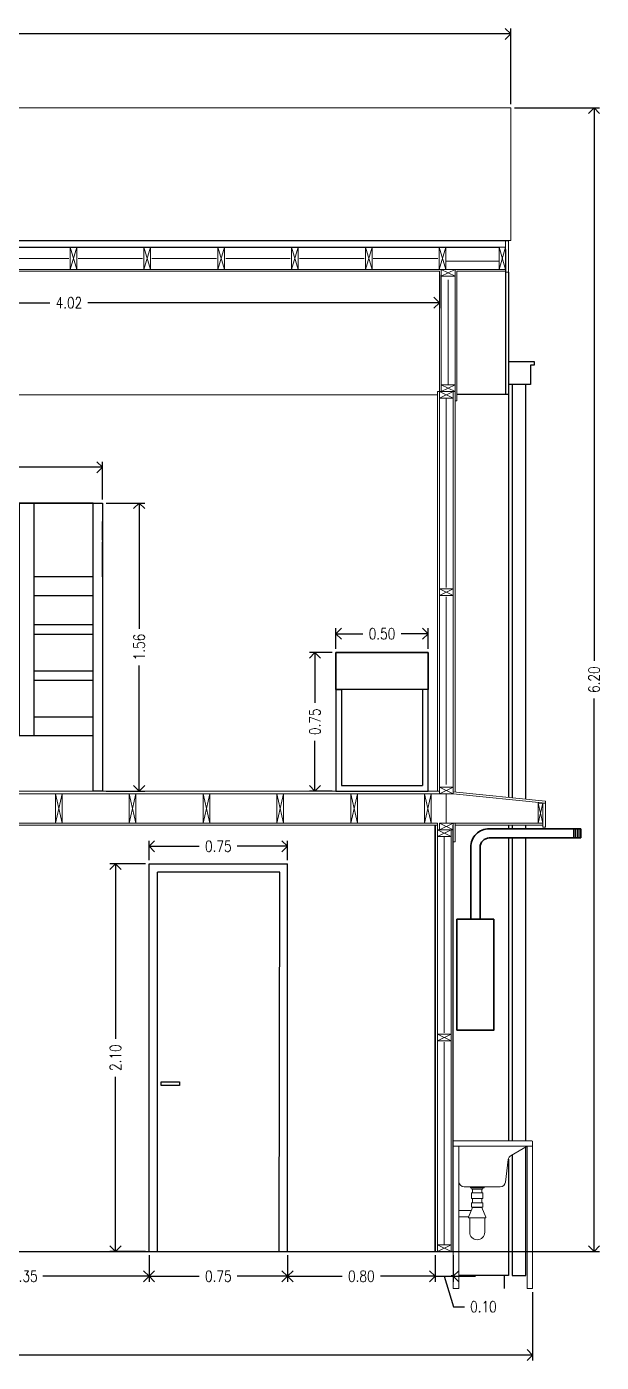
# Model space of a CAD drawing. Header units: millimetres. Extents: x 2289.8 to 2339.2, y 1976.9 to 1997.5.
# Drawn here: x 2336.12 to 2339.24, y 1980.4 to 1987.64 of the extents above; entities that cross this region are included whole.
import ezdxf

# ---------------------------------------------------------------- set-up
doc = ezdxf.new("R2010")
doc.units = ezdxf.units.MM
doc.layers.get('DEFPOINTS').update_dxf_attribs({"color": 210})
for name, color, linetype, lineweight in [('A-DETL-MBND', 3, 'Continuous', 18), ('A-ELEV-IDEN', 3, 'Continuous', 18), ('A-ELEV-MBE1', 7, 'Continuous', 35), ('A-ELEV-MBE2', 4, 'Continuous', 25), ('A-FURN', 8, 'Continuous', 18), ('A-WALL-PATT', 8, 'Continuous', 18), ('A-WALL-STUD', 3, 'Continuous', 18)]:
    doc.layers.add(name, color=color, linetype=linetype, lineweight=lineweight)
for name, color, linetype in [('quoteylenia', 90, 'Continuous'), ('sezioni piano terra', 21, 'Continuous'), ('xline', 1, 'Continuous')]:
    doc.layers.add(name, color=color, linetype=linetype)
doc.styles.add('E-ROMANS', font='romans.shx', dxfattribs={"width": 0.8})
doc.dimstyles.new('Fabio1', dxfattribs={"dimscale": 0.001, "dimtxt": 60, "dimasz": 60, "dimexe": 30, "dimexo": 20, "dimgap": 30, "dimtad": 0, "dimzin": 0, "dimdsep": 46, "dimtxsty": 'E-ROMANS', "dimblk": 'OPEN90', "dimcen": 90, "dimclrd": 3, "dimclre": 3, "dimclrt": 3, "dimadec": 0, "dimazin": 0, "dimtfac": 1, "dimtmove": 1, "dimatfit": 3, "dimldrblk": 'OPEN90', "dimfxl": 1, "dimtfill": 1, "dimtolj": 1, "dimtzin": 0, "dimlwd": -1, "dimarcsym": 0})

# ---------------------------------------------------------------- blocks, each defined once
blk = doc.blocks.new('_Open90')
at = {"color": 0, "linetype": 'ByBlock', "lineweight": -2}
for p, q in [((0, 0), (-1, 0)), ((-0.5, 0.5), (0, 0)), ((0, 0), (-0.5, -0.5))]:
    blk.add_line(p, q, dxfattribs=at)
blk = doc.blocks.new('*D61')
at = {"layer": 'DEFPOINTS', "color": 0, "transparency": 16777216}
for p in [(2331.1245, 1987.6014), (2331.1245, 1987.2014), (2338.7465, 1987.2014)]:
    blk.add_point(p, dxfattribs=at)
at = {"layer": 'quoteylenia', "color": 3, "lineweight": -2, "transparency": 16777216}
for p, q in [((2331.1245, 1987.2214), (2331.1245, 1987.6314)), ((2338.7465, 1987.2214), (2338.7465, 1987.6314))]:
    blk.add_line(p, q, dxfattribs=at)
at = {"layer": 'quoteylenia', "color": 3, "transparency": 16777216}
for p, q in [((2331.1845, 1987.6014), (2334.8323, 1987.6014)), ((2338.6865, 1987.6014), (2335.0386, 1987.6014))]:
    blk.add_line(p, q, dxfattribs=at)
at = {"layer": 'quoteylenia', "color": 3, "transparency": 16777216, "xscale": 0.06, "yscale": 0.06, "zscale": 0.06, "rotation": 180}
blk.add_blockref('_Open90', (2331.1245, 1987.6014), dxfattribs=at)
at = {"layer": 'quoteylenia', "color": 3, "transparency": 16777216, "xscale": 0.06, "yscale": 0.06, "zscale": 0.06}
blk.add_blockref('_Open90', (2338.7465, 1987.6014), dxfattribs=at)
at = {"layer": 'quoteylenia', "color": 3, "transparency": 16777216, "insert": (2334.9355, 1987.6014), "char_height": 0.06, "attachment_point": 5, "style": 'E-ROMANS', "bg_fill": 3, "box_fill_scale": 1.1, "bg_fill_color": 256, "bg_fill_true_color": 13158600, "bg_fill_transparency": 0}
blk.add_mtext('\\A1;7.62', dxfattribs=at)
blk = doc.blocks.new('*D66')
at = {"layer": 'DEFPOINTS', "color": 0, "transparency": 16777216}
for p in [(2336.534, 1985.2539), (2334.9548, 1985.0495), (2336.534, 1985.0595)]:
    blk.add_point(p, dxfattribs=at)
at = {"layer": 'quoteylenia', "color": 3, "lineweight": -2, "transparency": 16777216}
for p, q in [((2334.9548, 1985.0695), (2334.9548, 1985.2839)), ((2336.534, 1985.0795), (2336.534, 1985.2839))]:
    blk.add_line(p, q, dxfattribs=at)
at = {"layer": 'quoteylenia', "color": 3, "transparency": 16777216}
for p, q in [((2335.0148, 1985.2539), (2335.6447, 1985.2539)), ((2336.474, 1985.2539), (2335.8441, 1985.2539))]:
    blk.add_line(p, q, dxfattribs=at)
at = {"layer": 'quoteylenia', "color": 3, "transparency": 16777216, "xscale": 0.06, "yscale": 0.06, "zscale": 0.06, "rotation": 180}
blk.add_blockref('_Open90', (2334.9548, 1985.2539), dxfattribs=at)
at = {"layer": 'quoteylenia', "color": 3, "transparency": 16777216, "xscale": 0.06, "yscale": 0.06, "zscale": 0.06}
blk.add_blockref('_Open90', (2336.534, 1985.2539), dxfattribs=at)
at = {"layer": 'quoteylenia', "color": 3, "transparency": 16777216, "insert": (2335.7444, 1985.2539), "char_height": 0.06, "attachment_point": 5, "style": 'E-ROMANS', "bg_fill": 3, "box_fill_scale": 1.1, "bg_fill_color": 256, "bg_fill_true_color": 13158600, "bg_fill_transparency": 0}
blk.add_mtext('\\A1;1.58', dxfattribs=at)
blk = doc.blocks.new('*D68')
at = {"layer": 'DEFPOINTS', "color": 0, "transparency": 16777216}
for p in [(2336.534, 1985.0595), (2336.534, 1983.4995), (2336.7332, 1983.4995)]:
    blk.add_point(p, dxfattribs=at)
at = {"layer": 'quoteylenia', "color": 3, "lineweight": -2, "transparency": 16777216}
for p, q in [((2336.554, 1985.0595), (2336.7632, 1985.0595)), ((2336.554, 1983.4995), (2336.7632, 1983.4995))]:
    blk.add_line(p, q, dxfattribs=at)
at = {"layer": 'quoteylenia', "color": 3, "transparency": 16777216}
for p, q in [((2336.7332, 1984.9995), (2336.7332, 1984.3792)), ((2336.7332, 1983.5595), (2336.7332, 1984.1798))]:
    blk.add_line(p, q, dxfattribs=at)
at = {"layer": 'quoteylenia', "color": 3, "transparency": 16777216, "xscale": 0.06, "yscale": 0.06, "zscale": 0.06}
for p, rotation in [((2336.7332, 1985.0595), 90), ((2336.7332, 1983.4995), 270)]:
    blk.add_blockref('_Open90', p, dxfattribs=dict(at, rotation=rotation))
at = {"layer": 'quoteylenia', "color": 3, "transparency": 16777216, "insert": (2336.7332, 1984.2795), "char_height": 0.06, "attachment_point": 5, "rotation": 90, "style": 'E-ROMANS', "bg_fill": 3, "box_fill_scale": 1.1, "bg_fill_color": 256, "bg_fill_true_color": 13158600, "bg_fill_transparency": 0}
blk.add_mtext('\\A1;1.56', dxfattribs=at)
blk = doc.blocks.new('*D69')
at = {"layer": 'DEFPOINTS', "color": 0, "transparency": 16777216}
for p in [(2337.7991, 1984.2495), (2337.6854, 1983.4995), (2337.7991, 1983.4995)]:
    blk.add_point(p, dxfattribs=at)
at = {"layer": 'quoteylenia', "color": 3, "lineweight": -2, "transparency": 16777216}
for p, q in [((2337.7791, 1984.2495), (2337.6554, 1984.2495)), ((2337.7791, 1983.4995), (2337.6554, 1983.4995))]:
    blk.add_line(p, q, dxfattribs=at)
at = {"layer": 'quoteylenia', "color": 3, "transparency": 16777216}
for p, q in [((2337.6854, 1984.1895), (2337.6854, 1983.9776)), ((2337.6854, 1983.5595), (2337.6854, 1983.7714))]:
    blk.add_line(p, q, dxfattribs=at)
at = {"layer": 'quoteylenia', "color": 3, "transparency": 16777216, "xscale": 0.06, "yscale": 0.06, "zscale": 0.06}
for p, rotation in [((2337.6854, 1984.2495), 90), ((2337.6854, 1983.4995), 270)]:
    blk.add_blockref('_Open90', p, dxfattribs=dict(at, rotation=rotation))
at = {"layer": 'quoteylenia', "color": 3, "transparency": 16777216, "insert": (2337.6854, 1983.8745), "char_height": 0.06, "attachment_point": 5, "rotation": 90, "style": 'E-ROMANS', "bg_fill": 3, "box_fill_scale": 1.1, "bg_fill_color": 256, "bg_fill_true_color": 13158600, "bg_fill_transparency": 0}
blk.add_mtext('\\A1;0.75', dxfattribs=at)
blk = doc.blocks.new('*D70')
at = {"layer": 'DEFPOINTS', "color": 0, "transparency": 16777216}
for p in [(2338.299, 1984.3517), (2337.7991, 1984.2495), (2338.299, 1984.2495)]:
    blk.add_point(p, dxfattribs=at)
at = {"layer": 'quoteylenia', "color": 3, "lineweight": -2, "transparency": 16777216}
for p, q in [((2337.7991, 1984.2695), (2337.7991, 1984.3817)), ((2338.299, 1984.2695), (2338.299, 1984.3817))]:
    blk.add_line(p, q, dxfattribs=at)
at = {"layer": 'quoteylenia', "color": 3, "transparency": 16777216}
for p, q in [((2337.8591, 1984.3517), (2337.9459, 1984.3517)), ((2338.239, 1984.3517), (2338.1522, 1984.3517))]:
    blk.add_line(p, q, dxfattribs=at)
at = {"layer": 'quoteylenia', "color": 3, "transparency": 16777216, "xscale": 0.06, "yscale": 0.06, "zscale": 0.06, "rotation": 180}
blk.add_blockref('_Open90', (2337.7991, 1984.3517), dxfattribs=at)
at = {"layer": 'quoteylenia', "color": 3, "transparency": 16777216, "xscale": 0.06, "yscale": 0.06, "zscale": 0.06}
blk.add_blockref('_Open90', (2338.299, 1984.3517), dxfattribs=at)
at = {"layer": 'quoteylenia', "color": 3, "transparency": 16777216, "insert": (2338.0491, 1984.3517), "char_height": 0.06, "attachment_point": 5, "style": 'E-ROMANS', "bg_fill": 3, "box_fill_scale": 1.1, "bg_fill_color": 256, "bg_fill_true_color": 13158600, "bg_fill_transparency": 0}
blk.add_mtext('\\A1;0.50', dxfattribs=at)
blk = doc.blocks.new('*D79')
at = {"layer": 'DEFPOINTS', "color": 0, "transparency": 16777216}
for p in [(2336.787, 1983.1045), (2336.6049, 1981.0045), (2336.787, 1981.0045)]:
    blk.add_point(p, dxfattribs=at)
at = {"layer": 'quoteylenia', "color": 3, "lineweight": -2, "transparency": 16777216}
for p, q in [((2336.767, 1983.1045), (2336.5749, 1983.1045)), ((2336.767, 1981.0045), (2336.5749, 1981.0045))]:
    blk.add_line(p, q, dxfattribs=at)
at = {"layer": 'quoteylenia', "color": 3, "transparency": 16777216}
for p, q in [((2336.6049, 1983.0445), (2336.6049, 1982.1576)), ((2336.6049, 1981.0645), (2336.6049, 1981.9514))]:
    blk.add_line(p, q, dxfattribs=at)
at = {"layer": 'quoteylenia', "color": 3, "transparency": 16777216, "xscale": 0.06, "yscale": 0.06, "zscale": 0.06}
for p, rotation in [((2336.6049, 1983.1045), 90), ((2336.6049, 1981.0045), 270)]:
    blk.add_blockref('_Open90', p, dxfattribs=dict(at, rotation=rotation))
at = {"layer": 'quoteylenia', "color": 3, "transparency": 16777216, "insert": (2336.6049, 1982.0545), "char_height": 0.06, "attachment_point": 5, "rotation": 90, "style": 'E-ROMANS', "bg_fill": 3, "box_fill_scale": 1.1, "bg_fill_color": 256, "bg_fill_true_color": 13158600, "bg_fill_transparency": 0}
blk.add_mtext('\\A1;2.10', dxfattribs=at)
blk = doc.blocks.new('*D80')
at = {"layer": 'DEFPOINTS', "color": 0, "transparency": 16777216}
for p in [(2337.537, 1983.2), (2336.787, 1983.1045), (2337.537, 1983.1045)]:
    blk.add_point(p, dxfattribs=at)
at = {"layer": 'quoteylenia', "color": 3, "lineweight": -2, "transparency": 16777216}
for p, q in [((2336.787, 1983.1245), (2336.787, 1983.23)), ((2337.537, 1983.1245), (2337.537, 1983.23))]:
    blk.add_line(p, q, dxfattribs=at)
at = {"layer": 'quoteylenia', "color": 3, "transparency": 16777216}
for p, q in [((2336.847, 1983.2), (2337.0588, 1983.2)), ((2337.477, 1983.2), (2337.2651, 1983.2))]:
    blk.add_line(p, q, dxfattribs=at)
at = {"layer": 'quoteylenia', "color": 3, "transparency": 16777216, "xscale": 0.06, "yscale": 0.06, "zscale": 0.06, "rotation": 180}
blk.add_blockref('_Open90', (2336.787, 1983.2), dxfattribs=at)
at = {"layer": 'quoteylenia', "color": 3, "transparency": 16777216, "xscale": 0.06, "yscale": 0.06, "zscale": 0.06}
blk.add_blockref('_Open90', (2337.537, 1983.2), dxfattribs=at)
at = {"layer": 'quoteylenia', "color": 3, "transparency": 16777216, "insert": (2337.162, 1983.2), "char_height": 0.06, "attachment_point": 5, "style": 'E-ROMANS', "bg_fill": 3, "box_fill_scale": 1.1, "bg_fill_color": 256, "bg_fill_true_color": 13158600, "bg_fill_transparency": 0}
blk.add_mtext('\\A1;0.75', dxfattribs=at)
blk = doc.blocks.new('*D98')
at = {"layer": 'DEFPOINTS', "color": 0, "transparency": 16777216}
for p in [(2335.4359, 1981.0045), (2336.787, 1981.0045), (2336.787, 1980.8705)]:
    blk.add_point(p, dxfattribs=at)
at = {"layer": 'quoteylenia', "color": 3, "lineweight": -2, "transparency": 16777216}
for p, q in [((2335.4359, 1980.9845), (2335.4359, 1980.8405)), ((2336.787, 1980.9845), (2336.787, 1980.8405))]:
    blk.add_line(p, q, dxfattribs=at)
at = {"layer": 'quoteylenia', "color": 3, "transparency": 16777216}
for p, q in [((2335.4959, 1980.8705), (2336.0117, 1980.8705)), ((2336.727, 1980.8705), (2336.2112, 1980.8705))]:
    blk.add_line(p, q, dxfattribs=at)
at = {"layer": 'quoteylenia', "color": 3, "transparency": 16777216, "xscale": 0.06, "yscale": 0.06, "zscale": 0.06, "rotation": 180}
blk.add_blockref('_Open90', (2335.4359, 1980.8705), dxfattribs=at)
at = {"layer": 'quoteylenia', "color": 3, "transparency": 16777216, "xscale": 0.06, "yscale": 0.06, "zscale": 0.06}
blk.add_blockref('_Open90', (2336.787, 1980.8705), dxfattribs=at)
at = {"layer": 'quoteylenia', "color": 3, "transparency": 16777216, "insert": (2336.1115, 1980.8705), "char_height": 0.06, "attachment_point": 5, "style": 'E-ROMANS', "bg_fill": 3, "box_fill_scale": 1.1, "bg_fill_color": 256, "bg_fill_true_color": 13158600, "bg_fill_transparency": 0}
blk.add_mtext('\\A1;1.35', dxfattribs=at)
blk = doc.blocks.new('*D99')
at = {"layer": 'DEFPOINTS', "color": 0, "transparency": 16777216}
for p in [(2336.787, 1981.0045), (2337.537, 1981.0045), (2337.537, 1980.8705)]:
    blk.add_point(p, dxfattribs=at)
at = {"layer": 'quoteylenia', "color": 3, "lineweight": -2, "transparency": 16777216}
for p, q in [((2336.787, 1980.9845), (2336.787, 1980.8405)), ((2337.537, 1980.9845), (2337.537, 1980.8405))]:
    blk.add_line(p, q, dxfattribs=at)
at = {"layer": 'quoteylenia', "color": 3, "transparency": 16777216}
for p, q in [((2336.847, 1980.8705), (2337.0588, 1980.8705)), ((2337.477, 1980.8705), (2337.2651, 1980.8705))]:
    blk.add_line(p, q, dxfattribs=at)
at = {"layer": 'quoteylenia', "color": 3, "transparency": 16777216, "xscale": 0.06, "yscale": 0.06, "zscale": 0.06, "rotation": 180}
blk.add_blockref('_Open90', (2336.787, 1980.8705), dxfattribs=at)
at = {"layer": 'quoteylenia', "color": 3, "transparency": 16777216, "xscale": 0.06, "yscale": 0.06, "zscale": 0.06}
blk.add_blockref('_Open90', (2337.537, 1980.8705), dxfattribs=at)
at = {"layer": 'quoteylenia', "color": 3, "transparency": 16777216, "insert": (2337.162, 1980.8705), "char_height": 0.06, "attachment_point": 5, "style": 'E-ROMANS', "bg_fill": 3, "box_fill_scale": 1.1, "bg_fill_color": 256, "bg_fill_true_color": 13158600, "bg_fill_transparency": 0}
blk.add_mtext('\\A1;0.75', dxfattribs=at)
blk = doc.blocks.new('*D100')
at = {"layer": 'DEFPOINTS', "color": 0, "transparency": 16777216}
for p in [(2337.537, 1981.0045), (2338.337, 1981.0045), (2338.337, 1980.8705)]:
    blk.add_point(p, dxfattribs=at)
at = {"layer": 'quoteylenia', "color": 3, "lineweight": -2, "transparency": 16777216}
for p, q in [((2337.537, 1980.9845), (2337.537, 1980.8405)), ((2338.337, 1980.9845), (2338.337, 1980.8405))]:
    blk.add_line(p, q, dxfattribs=at)
at = {"layer": 'quoteylenia', "color": 3, "transparency": 16777216}
for p, q in [((2337.597, 1980.8705), (2337.8338, 1980.8705)), ((2338.277, 1980.8705), (2338.0401, 1980.8705))]:
    blk.add_line(p, q, dxfattribs=at)
at = {"layer": 'quoteylenia', "color": 3, "transparency": 16777216, "xscale": 0.06, "yscale": 0.06, "zscale": 0.06, "rotation": 180}
blk.add_blockref('_Open90', (2337.537, 1980.8705), dxfattribs=at)
at = {"layer": 'quoteylenia', "color": 3, "transparency": 16777216, "xscale": 0.06, "yscale": 0.06, "zscale": 0.06}
blk.add_blockref('_Open90', (2338.337, 1980.8705), dxfattribs=at)
at = {"layer": 'quoteylenia', "color": 3, "transparency": 16777216, "insert": (2337.937, 1980.8705), "char_height": 0.06, "attachment_point": 5, "style": 'E-ROMANS', "bg_fill": 3, "box_fill_scale": 1.1, "bg_fill_color": 256, "bg_fill_true_color": 13158600, "bg_fill_transparency": 0}
blk.add_mtext('\\A1;0.80', dxfattribs=at)
blk = doc.blocks.new('*D101')
at = {"layer": 'DEFPOINTS', "color": 0, "transparency": 16777216}
for p in [(2338.337, 1981.0045), (2338.435, 1981.0045), (2338.435, 1980.8705)]:
    blk.add_point(p, dxfattribs=at)
at = {"layer": 'quoteylenia', "color": 3, "lineweight": -2, "transparency": 16777216}
for p, q in [((2338.337, 1980.9845), (2338.337, 1980.8405)), ((2338.435, 1980.9845), (2338.435, 1980.8405))]:
    blk.add_line(p, q, dxfattribs=at)
at = {"layer": 'quoteylenia', "color": 3, "transparency": 16777216}
for p, q in [((2338.277, 1980.8705), (2338.217, 1980.8705)), ((2338.337, 1980.8705), (2338.435, 1980.8705)), ((2338.337, 1980.8705), (2338.435, 1980.8705)), ((2338.386, 1980.8705), (2338.4355, 1980.7055)), ((2338.495, 1980.8705), (2338.555, 1980.8705)), ((2338.4355, 1980.7055), (2338.4955, 1980.7055))]:
    blk.add_line(p, q, dxfattribs=at)
at = {"layer": 'quoteylenia', "color": 3, "transparency": 16777216, "xscale": 0.06, "yscale": 0.06, "zscale": 0.06}
blk.add_blockref('_Open90', (2338.337, 1980.8705), dxfattribs=at)
at = {"layer": 'quoteylenia', "color": 3, "transparency": 16777216, "xscale": 0.06, "yscale": 0.06, "zscale": 0.06, "rotation": 180}
blk.add_blockref('_Open90', (2338.435, 1980.8705), dxfattribs=at)
at = {"layer": 'quoteylenia', "color": 3, "transparency": 16777216, "insert": (2338.5986, 1980.7055), "char_height": 0.06, "attachment_point": 5, "style": 'E-ROMANS', "bg_fill": 3, "box_fill_scale": 1.1, "bg_fill_color": 256, "bg_fill_true_color": 13158600, "bg_fill_transparency": 0}
blk.add_mtext('\\A1;0.10', dxfattribs=at)
blk = doc.blocks.new('*D103')
at = {"layer": 'DEFPOINTS', "color": 0, "transparency": 16777216}
for p in [(2334.3448, 1986.3158), (2338.36, 1986.3158), (2338.36, 1986.145)]:
    blk.add_point(p, dxfattribs=at)
at = {"layer": 'quoteylenia', "color": 3, "lineweight": -2, "transparency": 16777216}
for p, q in [((2334.3448, 1986.2958), (2334.3448, 1986.115)), ((2338.36, 1986.2958), (2338.36, 1986.115))]:
    blk.add_line(p, q, dxfattribs=at)
at = {"layer": 'quoteylenia', "color": 3, "transparency": 16777216}
for p, q in [((2334.4048, 1986.145), (2336.2492, 1986.145)), ((2338.3, 1986.145), (2336.4555, 1986.145))]:
    blk.add_line(p, q, dxfattribs=at)
at = {"layer": 'quoteylenia', "color": 3, "transparency": 16777216, "xscale": 0.06, "yscale": 0.06, "zscale": 0.06, "rotation": 180}
blk.add_blockref('_Open90', (2334.3448, 1986.145), dxfattribs=at)
at = {"layer": 'quoteylenia', "color": 3, "transparency": 16777216, "xscale": 0.06, "yscale": 0.06, "zscale": 0.06}
blk.add_blockref('_Open90', (2338.36, 1986.145), dxfattribs=at)
at = {"layer": 'quoteylenia', "color": 3, "transparency": 16777216, "insert": (2336.3524, 1986.145), "char_height": 0.06, "attachment_point": 5, "style": 'E-ROMANS', "bg_fill": 3, "box_fill_scale": 1.1, "bg_fill_color": 256, "bg_fill_true_color": 13158600, "bg_fill_transparency": 0}
blk.add_mtext('\\A1;4.02', dxfattribs=at)
blk = doc.blocks.new('*D104')
at = {"layer": 'DEFPOINTS', "color": 0, "transparency": 16777216}
for p in [(2338.7465, 1987.2014), (2338.865, 1981.0045), (2339.1977, 1981.0045)]:
    blk.add_point(p, dxfattribs=at)
at = {"layer": 'quoteylenia', "color": 3, "lineweight": -2, "transparency": 16777216}
for p, q in [((2338.7665, 1987.2014), (2339.2277, 1987.2014)), ((2338.885, 1981.0045), (2339.2277, 1981.0045))]:
    blk.add_line(p, q, dxfattribs=at)
at = {"layer": 'quoteylenia', "color": 3, "transparency": 16777216}
for p, q in [((2339.1977, 1987.1414), (2339.1977, 1984.205)), ((2339.1977, 1981.0645), (2339.1977, 1984.001))]:
    blk.add_line(p, q, dxfattribs=at)
at = {"layer": 'quoteylenia', "color": 3, "transparency": 16777216, "xscale": 0.06, "yscale": 0.06, "zscale": 0.06}
for p, rotation in [((2339.1977, 1987.2014), 90), ((2339.1977, 1981.0045), 270)]:
    blk.add_blockref('_Open90', p, dxfattribs=dict(at, rotation=rotation))
at = {"layer": 'quoteylenia', "color": 3, "transparency": 16777216, "insert": (2339.1977, 1984.103), "char_height": 0.06, "attachment_point": 5, "rotation": 90, "style": 'E-ROMANS', "bg_fill": 3, "box_fill_scale": 1.1, "bg_fill_color": 256, "bg_fill_true_color": 13158600, "bg_fill_transparency": 0}
blk.add_mtext('\\A1;6.20', dxfattribs=at)
blk = doc.blocks.new('*D105')
at = {"layer": 'DEFPOINTS', "color": 0, "transparency": 16777216}
for p in [(2331.042, 1980.8745), (2338.865, 1980.8045), (2338.865, 1980.4436)]:
    blk.add_point(p, dxfattribs=at)
at = {"layer": 'quoteylenia', "color": 3, "lineweight": -2, "transparency": 16777216}
for p, q in [((2331.042, 1980.8545), (2331.042, 1980.4136)), ((2338.865, 1980.7845), (2338.865, 1980.4136))]:
    blk.add_line(p, q, dxfattribs=at)
at = {"layer": 'quoteylenia', "color": 3, "transparency": 16777216}
for p, q in [((2331.102, 1980.4436), (2334.8503, 1980.4436)), ((2338.805, 1980.4436), (2335.0566, 1980.4436))]:
    blk.add_line(p, q, dxfattribs=at)
at = {"layer": 'quoteylenia', "color": 3, "transparency": 16777216, "xscale": 0.06, "yscale": 0.06, "zscale": 0.06, "rotation": 180}
blk.add_blockref('_Open90', (2331.042, 1980.4436), dxfattribs=at)
at = {"layer": 'quoteylenia', "color": 3, "transparency": 16777216, "xscale": 0.06, "yscale": 0.06, "zscale": 0.06}
blk.add_blockref('_Open90', (2338.865, 1980.4436), dxfattribs=at)
at = {"layer": 'quoteylenia', "color": 3, "transparency": 16777216, "insert": (2334.9535, 1980.4436), "char_height": 0.06, "attachment_point": 5, "style": 'E-ROMANS', "bg_fill": 3, "box_fill_scale": 1.1, "bg_fill_color": 256, "bg_fill_true_color": 13158600, "bg_fill_transparency": 0}
blk.add_mtext('\\A1;7.82', dxfattribs=at)

msp = doc.modelspace()

# ---------------------------------------------------------------- linework, layer by layer
for p, q in [((2336.534, 1984.5495), (2336.534, 1983.7995)), ((2335.0048, 1983.7995), (2336.484, 1983.7995)), ((2336.534, 1983.7795), (2336.534, 1983.6995))]:
    msp.add_line(p, q)
for points in [[(2334.9548, 1984.9595), (2334.9548, 1985.0595), (2336.534, 1985.0595), (2336.534, 1983.4995), (2336.484, 1983.4995), (2336.484, 1985.0595), (2336.084, 1985.0595), (2336.084, 1983.7995), (2336.164, 1983.7995), (2336.164, 1985.0595)], [(2336.484, 1983.8995), (2336.164, 1983.8995), (2336.164, 1984.0995), (2336.484, 1984.0995), (2336.484, 1984.1495), (2336.164, 1984.1495), (2336.164, 1984.3495), (2336.484, 1984.3495), (2336.484, 1984.3995), (2336.164, 1984.3995), (2336.164, 1984.5595), (2336.484, 1984.5595), (2336.484, 1984.6595), (2336.164, 1984.6595)], [(2338.299, 1983.4995), (2338.299, 1984.2495), (2337.7991, 1984.2495), (2337.7991, 1983.4995), (2338.299, 1983.4995)], [(2337.7991, 1984.2495), (2338.299, 1984.2495), (2338.299, 1984.0495), (2337.7991, 1984.0495), (2337.7991, 1984.2495)], [(2337.7991, 1984.0495), (2337.8291, 1984.0495), (2337.8291, 1983.5295)], [(2338.299, 1984.0495), (2338.269, 1984.0495), (2338.269, 1983.5295)], [(2337.8291, 1983.5295), (2337.8291, 1983.5295), (2338.269, 1983.5295)]]:
    msp.add_lwpolyline(points)
at = {"layer": 'A-DETL-MBND'}
for p, q in [((2338.7465, 1986.4818), (2338.734, 1986.4818)), ((2331.501, 1986.3258), (2338.36, 1986.3258)), ((2338.36, 1986.3158), (2334.3448, 1986.3158)), ((2338.395, 1986.3708), (2338.683, 1986.3708)), ((2338.455, 1986.3258), (2338.683, 1986.3258)), ((2338.455, 1986.3158), (2338.719, 1986.3158)), ((2338.349, 1983.4995), (2338.35, 1985.6645)), ((2338.36, 1983.4995), (2338.36, 1985.6645)), ((2338.445, 1983.4935), (2338.445, 1985.6645)), ((2338.935, 1983.4445), (2338.435, 1983.4945)), ((2338.935, 1983.4345), (2338.435, 1983.4845)), ((2338.935, 1983.4345), (2338.935, 1983.4445)), ((2338.339, 1983.3145), (2338.349, 1983.3145)), ((2338.349, 1983.3145), (2338.349, 1983.3245)), ((2338.435, 1983.3245), (2338.895, 1983.3245)), ((2338.445, 1983.2245), (2338.445, 1983.3245)), ((2338.445, 1983.3145), (2338.92, 1983.3145)), ((2338.424, 1981.0405), (2338.424, 1983.2525)), ((2338.435, 1983.2245), (2338.445, 1983.2245))]:
    msp.add_line(p, q, dxfattribs=at)
for points in [[(2338.37, 1985.6645), (2338.36, 1985.6645), (2338.36, 1986.3158), (2338.36, 1986.3158)], [(2338.37, 1985.7005), (2338.37, 1986.3258)], [(2338.445, 1985.7005), (2338.445, 1986.3258)], [(2338.455, 1986.3258), (2338.445, 1986.3258)], [(2338.445, 1985.6145), (2338.455, 1985.6145), (2338.455, 1986.3158)], [(2338.36, 1985.6645), (2338.35, 1985.6645)], [(2338.435, 1983.4845), (2338.435, 1985.6645)], [(2331.511, 1983.4995), (2338.36, 1983.4995)], [(2331.511, 1983.4845), (2338.36, 1983.4845)], [(2331.511, 1983.3245), (2338.349, 1983.3245)], [(2335.3399, 1983.3145), (2338.349, 1983.3145)], [(2338.339, 1983.3145), (2338.339, 1981.0045)], [(2338.349, 1981.0045), (2338.349, 1983.3145)], [(2338.424, 1980.8745), (2338.435, 1980.8745), (2338.435, 1983.2885)]]:
    msp.add_lwpolyline(points, dxfattribs=at)
at = {"layer": 'A-ELEV-IDEN'}
msp.add_lwpolyline([(2331.1245, 1986.4818), (2331.1245, 1987.2014), (2338.7465, 1987.2014), (2338.7465, 1986.4818)], dxfattribs=at)
at = {"layer": 'A-ELEV-MBE1'}
msp.add_line((2339.1259, 1983.2951), (2339.1259, 1983.2451), dxfattribs=at)
for points in [[(2338.53, 1982.8045), (2338.53, 1983.1951, -0.414214), (2338.63, 1983.2951), (2339.1259, 1983.2951)], [(2338.58, 1982.8045), (2338.58, 1983.1951, -0.414214), (2338.63, 1983.2451), (2339.1259, 1983.2451)]]:
    msp.add_lwpolyline(points, format="xyb", dxfattribs=at)
msp.add_lwpolyline([(2338.655, 1982.8045), (2338.455, 1982.8045), (2338.455, 1982.2045), (2338.655, 1982.2045), (2338.655, 1982.8045)], dxfattribs=at)
at = {"layer": 'A-ELEV-MBE2'}
for p, q in [((2334.3448, 1985.6477), (2338.3499, 1985.6463)), ((2338.734, 1985.6477), (2338.455, 1985.6477)), ((2338.734, 1985.6477), (2338.734, 1983.4646)), ((2338.734, 1983.3145), (2338.734, 1983.2951)), ((2339.0859, 1983.2951), (2339.0859, 1983.2451)), ((2339.0959, 1983.2951), (2339.0959, 1983.2451)), ((2339.1059, 1983.2951), (2339.1059, 1983.2451)), ((2339.1159, 1983.2951), (2339.1159, 1983.2451)), ((2338.734, 1983.2451), (2338.734, 1981.6045)), ((2338.734, 1981.5054), (2338.734, 1980.8745)), ((2338.71, 1980.8745), (2338.71, 1980.8045)), ((2338.754, 1980.8745), (2338.829, 1980.8745))]:
    msp.add_line(p, q, dxfattribs=at)
for points in [[(2331.152, 1986.4818), (2338.734, 1986.4818)], [(2331.152, 1986.4458), (2338.683, 1986.4458)], [(2338.719, 1986.4345), (2338.719, 1985.6477)], [(2338.734, 1986.3108), (2338.734, 1985.6477)], [(2338.734, 1985.8263), (2338.874, 1985.8263), (2338.874, 1985.8063), (2338.854, 1985.8063), (2338.854, 1985.7025), (2338.734, 1985.7025)], [(2338.754, 1985.7025), (2338.754, 1983.4626)], [(2338.829, 1983.4551), (2338.829, 1985.7025)], [(2338.754, 1983.3145), (2338.754, 1983.2951)], [(2338.829, 1983.2951), (2338.829, 1983.3145)], [(2338.754, 1983.2451), (2338.754, 1981.6045)], [(2338.829, 1981.6045), (2338.829, 1983.2451)], [(2338.829, 1980.8745), (2338.829, 1981.571)], [(2338.754, 1981.5278), (2338.754, 1980.8745)], [(2338.734, 1980.8745), (2338.465, 1980.8745)]]:
    msp.add_lwpolyline(points, dxfattribs=at)
at = {"layer": 'A-FURN'}
for p, q in [((2338.435, 1981.6045), (2338.86, 1981.6045)), ((2338.435, 1981.5795), (2338.435, 1981.6045)), ((2338.435, 1981.5795), (2338.435, 1980.8045)), ((2338.86, 1981.5745), (2338.44, 1981.5745)), ((2338.465, 1981.5745), (2338.465, 1981.3845)), ((2338.465, 1980.8045), (2338.465, 1981.5745)), ((2338.7482, 1981.5245), (2338.835, 1981.5745)), ((2338.835, 1981.5745), (2338.835, 1980.8045)), ((2338.865, 1981.5995), (2338.865, 1981.5795)), ((2338.865, 1980.8045), (2338.865, 1981.5795)), ((2338.7183, 1981.3808), (2338.7334, 1981.5022)), ((2338.495, 1981.3545), (2338.6885, 1981.3545)), ((2338.54, 1981.3222), (2338.54, 1981.3419)), ((2338.59, 1981.3222), (2338.59, 1981.3419)), ((2338.54, 1981.2688), (2338.54, 1981.2918)), ((2338.54, 1981.2426), (2338.54, 1981.2445)), ((2338.59, 1981.2426), (2338.54, 1981.2426)), ((2338.59, 1981.2688), (2338.59, 1981.2918)), ((2338.59, 1981.2426), (2338.59, 1981.2445)), ((2338.5334, 1981.2275), (2338.465, 1981.2275)), ((2338.5182, 1981.1926), (2338.465, 1981.1926)), ((2338.524, 1981.1864), (2338.524, 1981.1093)), ((2338.6059, 1981.1864), (2338.6059, 1981.1093)), ((2338.435, 1980.8045), (2338.465, 1980.8045)), ((2338.835, 1980.8045), (2338.865, 1980.8045))]:
    msp.add_line(p, q, dxfattribs=at)
for points in [[(2338.339, 1981.4795), (2338.335, 1981.4795)], [(2338.533, 1981.3488), (2338.5359, 1981.3419), (2338.565, 1981.3419)], [(2338.597, 1981.3488), (2338.594, 1981.3419), (2338.565, 1981.3419)], [(2338.54, 1981.2426), (2338.5176, 1981.1912), (2338.5176, 1981.1864), (2338.5176, 1981.1864)], [(2338.59, 1981.2426), (2338.6124, 1981.1912), (2338.6124, 1981.1864), (2338.6124, 1981.1864)], [(2338.5176, 1981.1864), (2338.6124, 1981.1864)]]:
    msp.add_lwpolyline(points, dxfattribs=at)
for points in [[(2338.6024, 1981.3545), (2338.5276, 1981.3545), (2338.5276, 1981.3488), (2338.6024, 1981.3488)], [(2338.5955, 1981.3222), (2338.5344, 1981.3222), (2338.5344, 1981.2918), (2338.5955, 1981.2918)], [(2338.5955, 1981.2688), (2338.5344, 1981.2688), (2338.5344, 1981.2445), (2338.5955, 1981.2445)]]:
    msp.add_lwpolyline(points, close=True, dxfattribs=at)
for centre, radius, start, end in [((2338.86, 1981.5995), 0.005, 0, 90), ((2338.44, 1981.5795), 0.005, 180, 270), ((2338.86, 1981.5795), 0.005, 270, 0), ((2338.7632, 1981.4985), 0.03, 119.95883, 172.88766), ((2338.495, 1981.3845), 0.03, 180, 270), ((2338.6885, 1981.3845), 0.03, 270, 352.88766), ((2338.565, 1981.1093), 0.0409, 180, 360)]:
    msp.add_arc(centre, radius, start, end, dxfattribs=at)
at = {"layer": 'A-WALL-PATT', "ltscale": 0.15}
for p, q in [((2336.352, 1986.3858), (2336.002, 1986.3858)), ((2336.752, 1986.3858), (2336.402, 1986.3858)), ((2337.152, 1986.3858), (2336.802, 1986.3858)), ((2337.552, 1986.3858), (2337.202, 1986.3858)), ((2337.952, 1986.3858), (2337.602, 1986.3858)), ((2338.352, 1986.3858), (2338.002, 1986.3858))]:
    msp.add_line(p, q, dxfattribs=at)
at = {"layer": 'A-WALL-PATT', "ltscale": 0.1}
for p, q in [((2338.4075, 1985.7005), (2338.4075, 1986.2692)), ((2338.3975, 1984.602), (2338.3975, 1985.6285)), ((2338.3975, 1983.5345), (2338.3975, 1984.552)), ((2338.3975, 1983.3245), (2338.3975, 1983.4845)), ((2338.3865, 1982.1895), (2338.3865, 1983.2525)), ((2338.3865, 1981.0405), (2338.3865, 1982.1395))]:
    msp.add_line(p, q, dxfattribs=at)
at = {"layer": 'A-WALL-STUD'}
for p, q in [((2338.445, 1986.2898), (2338.37, 1986.3258)), ((2338.37, 1986.2898), (2338.445, 1986.3258)), ((2338.435, 1985.6285), (2338.36, 1985.6645)), ((2338.36, 1985.6285), (2338.435, 1985.6645)), ((2338.445, 1985.6645), (2338.37, 1985.7005)), ((2338.37, 1985.6645), (2338.445, 1985.7005)), ((2338.435, 1984.559), (2338.36, 1984.595)), ((2338.36, 1984.559), (2338.435, 1984.595)), ((2338.435, 1983.4845), (2338.36, 1983.5205)), ((2338.36, 1983.4845), (2338.435, 1983.5205)), ((2338.92, 1983.4345), (2338.895, 1983.3245)), ((2338.895, 1983.4345), (2338.92, 1983.3245)), ((2338.424, 1983.2525), (2338.349, 1983.2885)), ((2338.349, 1983.2525), (2338.424, 1983.2885)), ((2338.435, 1983.2885), (2338.36, 1983.3245)), ((2338.36, 1983.2885), (2338.435, 1983.3245)), ((2338.424, 1982.1465), (2338.349, 1982.1825)), ((2338.349, 1982.1465), (2338.424, 1982.1825)), ((2338.424, 1981.0045), (2338.349, 1981.0405)), ((2338.349, 1981.0045), (2338.424, 1981.0405))]:
    msp.add_line(p, q, dxfattribs=at)
for points in [[(2338.719, 1986.4818), (2338.719, 1986.3258), (2338.719, 1986.3108), (2338.734, 1986.3108), (2338.734, 1986.4818), (2338.719, 1986.4818)], [(2336.359, 1986.4458), (2336.395, 1986.3258)], [(2336.359, 1986.3258), (2336.395, 1986.4458)], [(2336.759, 1986.4458), (2336.795, 1986.3258)], [(2336.759, 1986.3258), (2336.795, 1986.4458)], [(2337.159, 1986.4458), (2337.195, 1986.3258)], [(2337.159, 1986.3258), (2337.195, 1986.4458)], [(2337.559, 1986.4458), (2337.595, 1986.3258)], [(2337.559, 1986.3258), (2337.595, 1986.4458)], [(2337.959, 1986.4458), (2337.995, 1986.3258)], [(2337.959, 1986.3258), (2337.995, 1986.4458)], [(2338.359, 1986.4458), (2338.395, 1986.3258)], [(2338.359, 1986.3258), (2338.395, 1986.4458)], [(2338.683, 1986.4458), (2338.719, 1986.3258)], [(2338.683, 1986.3258), (2338.719, 1986.4458)], [(2336.316, 1983.4845), (2336.316, 1983.3245), (2336.28, 1983.3245), (2336.28, 1983.4845), (2336.316, 1983.4845)], [(2336.28, 1983.4845), (2336.316, 1983.3245)], [(2336.316, 1983.4845), (2336.28, 1983.3245)], [(2336.716, 1983.4845), (2336.716, 1983.3245), (2336.68, 1983.3245), (2336.68, 1983.4845), (2336.716, 1983.4845)], [(2336.68, 1983.4845), (2336.716, 1983.3245)], [(2336.716, 1983.4845), (2336.68, 1983.3245)], [(2337.116, 1983.4845), (2337.116, 1983.3245), (2337.08, 1983.3245), (2337.08, 1983.4845), (2337.116, 1983.4845)], [(2337.08, 1983.4845), (2337.116, 1983.3245)], [(2337.116, 1983.4845), (2337.08, 1983.3245)], [(2337.516, 1983.4845), (2337.516, 1983.3245), (2337.48, 1983.3245), (2337.48, 1983.4845), (2337.516, 1983.4845)], [(2337.48, 1983.4845), (2337.516, 1983.3245)], [(2337.516, 1983.4845), (2337.48, 1983.3245)], [(2337.916, 1983.4845), (2337.916, 1983.3245), (2337.88, 1983.3245), (2337.88, 1983.4845), (2337.916, 1983.4845)], [(2337.88, 1983.4845), (2337.916, 1983.3245)], [(2337.916, 1983.4845), (2337.88, 1983.3245)], [(2338.316, 1983.4845), (2338.316, 1983.3245), (2338.28, 1983.3245), (2338.28, 1983.4845), (2338.316, 1983.4845)], [(2338.28, 1983.4845), (2338.316, 1983.3245)], [(2338.316, 1983.4845), (2338.28, 1983.3245)]]:
    msp.add_lwpolyline(points, dxfattribs=at)
for points in [[(2336.395, 1986.4458), (2336.359, 1986.4458), (2336.359, 1986.3258), (2336.395, 1986.3258)], [(2336.795, 1986.4458), (2336.759, 1986.4458), (2336.759, 1986.3258), (2336.795, 1986.3258)], [(2337.195, 1986.4458), (2337.159, 1986.4458), (2337.159, 1986.3258), (2337.195, 1986.3258)], [(2337.595, 1986.4458), (2337.559, 1986.4458), (2337.559, 1986.3258), (2337.595, 1986.3258)], [(2337.995, 1986.4458), (2337.959, 1986.4458), (2337.959, 1986.3258), (2337.995, 1986.3258)], [(2338.395, 1986.4458), (2338.359, 1986.4458), (2338.359, 1986.3258), (2338.395, 1986.3258)], [(2338.719, 1986.4458), (2338.683, 1986.4458), (2338.683, 1986.3258), (2338.719, 1986.3258)], [(2338.445, 1986.2898), (2338.37, 1986.2898), (2338.37, 1986.3258), (2338.445, 1986.3258)], [(2338.435, 1985.6285), (2338.36, 1985.6285), (2338.36, 1985.6645), (2338.435, 1985.6645)], [(2338.445, 1985.6645), (2338.37, 1985.6645), (2338.37, 1985.7005), (2338.445, 1985.7005)], [(2338.435, 1984.559), (2338.36, 1984.559), (2338.36, 1984.595), (2338.435, 1984.595)], [(2338.435, 1983.4845), (2338.36, 1983.4845), (2338.36, 1983.5205), (2338.435, 1983.5205)], [(2338.92, 1983.4345), (2338.92, 1983.3245), (2338.895, 1983.3245), (2338.895, 1983.4345)], [(2338.92, 1983.4345), (2338.92, 1983.3245), (2338.92, 1983.3045), (2338.935, 1983.3045), (2338.935, 1983.4345)], [(2338.424, 1983.2525), (2338.349, 1983.2525), (2338.349, 1983.2885), (2338.424, 1983.2885)], [(2338.435, 1983.2885), (2338.36, 1983.2885), (2338.36, 1983.3245), (2338.435, 1983.3245)], [(2338.424, 1982.1465), (2338.349, 1982.1465), (2338.349, 1982.1825), (2338.424, 1982.1825)], [(2338.424, 1981.0045), (2338.349, 1981.0045), (2338.349, 1981.0405), (2338.424, 1981.0405)]]:
    msp.add_lwpolyline(points, close=True, dxfattribs=at)
at = {"layer": 'sezioni piano terra'}
for p, q in [((2338.337, 1981.0045), (2338.337, 1983.3145)), ((2338.435, 1981.0045), (2338.435, 1983.3145)), ((2336.787, 1983.1045), (2337.537, 1983.1045)), ((2336.787, 1981.0045), (2336.787, 1983.1045)), ((2336.832, 1981.0045), (2336.832, 1983.0596)), ((2337.4949, 1983.0596), (2336.832, 1983.0596)), ((2337.492, 1981.0045), (2337.4949, 1983.0596)), ((2337.537, 1981.0045), (2337.537, 1983.1045)), ((2336.852, 1981.9045), (2336.852, 1981.9245)), ((2336.852, 1981.9245), (2336.952, 1981.9245)), ((2336.952, 1981.9045), (2336.852, 1981.9045)), ((2336.952, 1981.9245), (2336.952, 1981.9045)), ((2331.136, 1981.0045), (2339.135, 1981.0045))]:
    msp.add_line(p, q, dxfattribs=at)
at = {"layer": 'xline'}
for p, q in [((2336.534, 1985.0495), (2336.534, 1984.9495)), ((2336.534, 1984.7495), (2336.534, 1984.8495))]:
    msp.add_line(p, q, dxfattribs=at)
for points in [[(2336.534, 1984.8595), (2336.534, 1984.9595)], [(2336.534, 1984.6595), (2336.534, 1984.7595)]]:
    msp.add_lwpolyline(points, dxfattribs=at)

# ---------------------------------------------------------------- next in the draw order: dimensions: what is measured, and where the dimension line sits
at = {"layer": 'quoteylenia'}
for base, p1, p2, picture, middle in [((2331.1245, 1987.6014), (2338.7465, 1987.2014), (2331.1245, 1987.2014), '*D61', (2334.9355, 1987.6014)), ((2338.36, 1986.145), (2334.3448, 1986.3158), (2338.36, 1986.3158), '*D103', (2336.3524, 1986.145)), ((2336.534, 1985.2539), (2334.9548, 1985.0495), (2336.534, 1985.0595), '*D66', (2335.7444, 1985.2539))]:
    dim = msp.add_linear_dim(base=base, p1=p1, p2=p2, dimstyle='Fabio1', dxfattribs=at)
    dim.commit()
    dim.dimension.update_dxf_attribs({"geometry": picture, "text_midpoint": middle})
for base, p1, p2, picture, middle in [((2337.6854, 1983.4995), (2337.7991, 1984.2495), (2337.7991, 1983.4995), '*D69', (2337.6854, 1983.8745)), ((2336.6049, 1981.0045), (2336.787, 1983.1045), (2336.787, 1981.0045), '*D79', (2336.6049, 1982.0545))]:
    dim = msp.add_linear_dim(base=base, p1=p1, p2=p2, angle=90, dimstyle='Fabio1', dxfattribs=at)
    dim.commit()
    dim.dimension.update_dxf_attribs({"geometry": picture, "text_midpoint": middle})

# ---------------------------------------------------------------- next in the draw order: dimensions: what is measured, and where the dimension line sits
for base, p1, p2, picture, middle in [((2339.1977, 1981.0045), (2338.7465, 1987.2014), (2338.865, 1981.0045), '*D104', (2339.1977, 1984.103)), ((2336.7332, 1983.4995), (2336.534, 1985.0595), (2336.534, 1983.4995), '*D68', (2336.7332, 1984.2795))]:
    dim = msp.add_linear_dim(base=base, p1=p1, p2=p2, angle=90, dimstyle='Fabio1', dxfattribs=at)
    dim.commit()
    dim.dimension.update_dxf_attribs({"geometry": picture, "text_midpoint": middle})
for base, p1, p2, picture, middle in [((2338.299, 1984.3517), (2337.7991, 1984.2495), (2338.299, 1984.2495), '*D70', (2338.0491, 1984.3517)), ((2337.537, 1983.2), (2336.787, 1983.1045), (2337.537, 1983.1045), '*D80', (2337.162, 1983.2)), ((2336.787, 1980.8705), (2335.4359, 1981.0045), (2336.787, 1981.0045), '*D98', (2336.1115, 1980.8705))]:
    dim = msp.add_linear_dim(base=base, p1=p1, p2=p2, dimstyle='Fabio1', dxfattribs=at)
    dim.commit()
    dim.dimension.update_dxf_attribs({"geometry": picture, "text_midpoint": middle})

# ---------------------------------------------------------------- next in the draw order: dimensions: what is measured, and where the dimension line sits
dim = msp.add_linear_dim(base=(2337.537, 1980.8705), p1=(2336.787, 1981.0045), p2=(2337.537, 1981.0045), dimstyle='Fabio1', dxfattribs=at)
dim.commit()
dim.dimension.update_dxf_attribs({"geometry": '*D99', "text_midpoint": (2337.162, 1980.8705)})

# ---------------------------------------------------------------- next in the draw order: dimensions: what is measured, and where the dimension line sits
dim = msp.add_linear_dim(base=(2338.337, 1980.8705), p1=(2337.537, 1981.0045), p2=(2338.337, 1981.0045), dimstyle='Fabio1', dxfattribs=at)
dim.commit()
dim.dimension.update_dxf_attribs({"geometry": '*D100', "text_midpoint": (2337.937, 1980.8705)})

# ---------------------------------------------------------------- next in the draw order: dimensions: what is measured, and where the dimension line sits
dim = msp.add_linear_dim(base=(2338.435, 1980.8705), p1=(2338.337, 1981.0045), p2=(2338.435, 1981.0045), dimstyle='Fabio1', dxfattribs=at)
dim.commit()
dim.dimension.update_dxf_attribs({"geometry": '*D101', "text_midpoint": (2338.5255, 1980.7055)})

# ---------------------------------------------------------------- next in the draw order: dimensions: what is measured, and where the dimension line sits
dim = msp.add_linear_dim(base=(2338.865, 1980.4436), p1=(2331.042, 1980.8745), p2=(2338.865, 1980.8045), dimstyle='Fabio1', dxfattribs=at)
dim.commit()
dim.dimension.update_dxf_attribs({"geometry": '*D105', "text_midpoint": (2334.9535, 1980.4436)})

doc.saveas('drawing.dxf')
